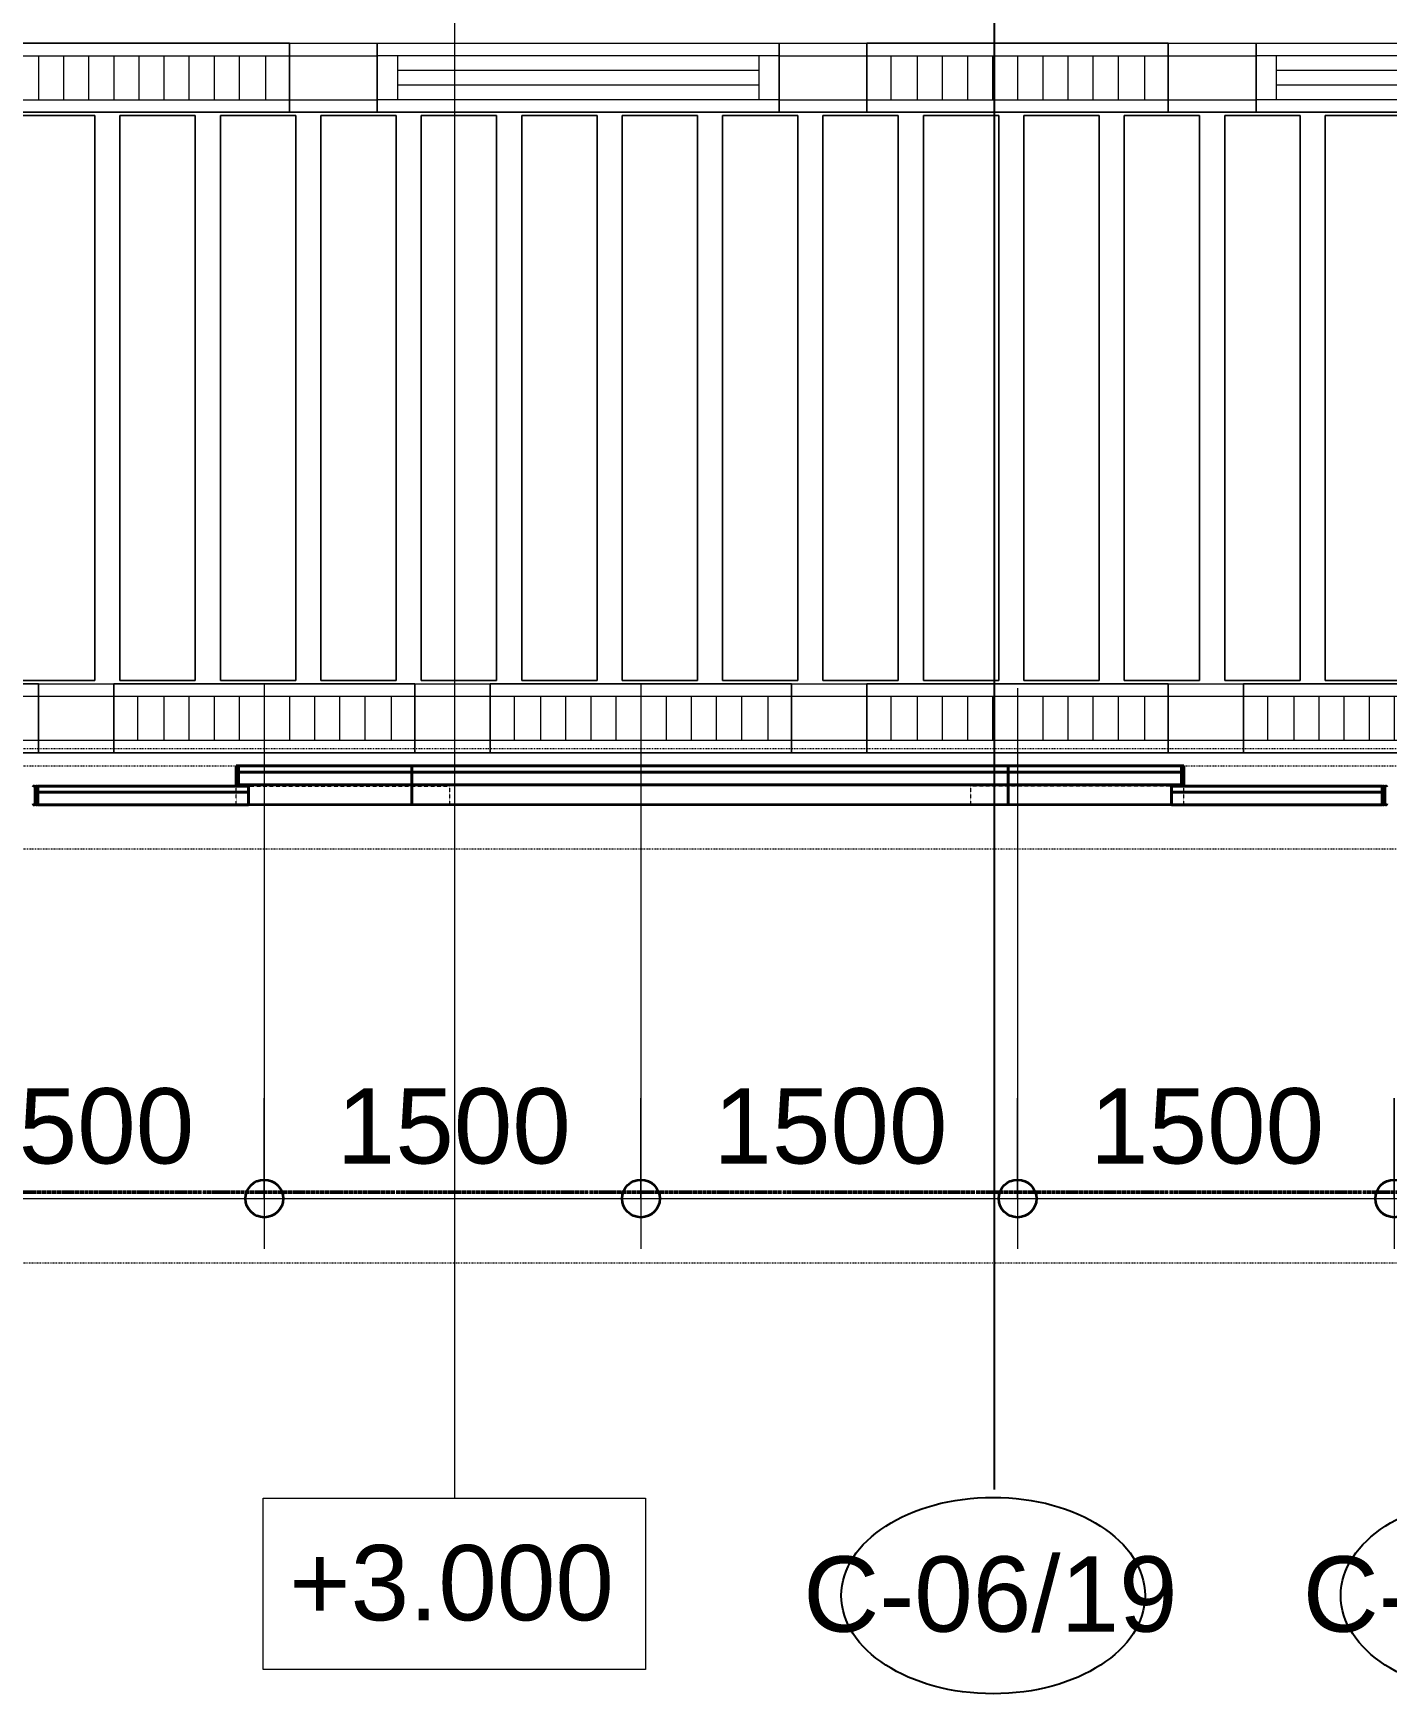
# Model space of a CAD drawing. Header units: millimetres. Extents: x -853228 to -774636, y -17776 to 22455.
# Drawn here: x -835753 to -830362, y -3595 to 3017 of the extents above; entities that cross this region are included whole.
import ezdxf

# ---------------------------------------------------------------- set-up
doc = ezdxf.new("R2010")
doc.units = ezdxf.units.MM
for name, pattern in [('DASH', [6.35, 3.175, -3.175]), ('DPA_Grid _ Level 100', [10, 5.5, -1.6, 1.3, -1.6]), ('DPA_Hidden 50', [3, 2, -1]), ('DPA_Hidden 500', [1.4, 0.8, -0.6])]:
    doc.linetypes.add(name, pattern=pattern)
for name, color, linetype, lineweight in [('A-ANNO-DIMS', 1, 'Continuous', 9), ('A-ANNO-DIMS-100', 1, 'Continuous', 9), ('A-ANNO-NOTE', 3, 'Continuous', 25), ('A-DETL', 1, 'Continuous', 70), ('A-GENM', 1, 'Continuous', 9), ('A-GENM-HDLN', 2, 'DPA_Hidden 500', 9), ('A-GLAZ-CURT', 2, 'Continuous', 9), ('G-ANNO-SECL', 3, 'Continuous', 9), ('G-ANNO-TEXT', 3, 'Continuous', 9), ('Q-SPCQ', 2, 'Continuous', 35), ('Q-SPCQ-HDLN', 2, 'DASH', 9)]:
    doc.layers.add(name, color=color, linetype=linetype, lineweight=lineweight)
doc.styles.add('Arial_2', font='arial.ttf', dxfattribs={"height": 300})
doc.dimstyles.new('DPA-DIM-3_0_C-C', dxfattribs={"dimscale": 304.8, "dimtxt": 306.07782, "dimasz": 0.492126, "dimexe": 0.656168, "dimexo": 0.0625, "dimgap": 0.164042, "dimtad": 1, "dimdec": 0, "dimzin": 0, "dimdsep": 46, "dimtxsty": 'Arial_2', "dimblk1": 'DOTBLANK', "dimblk2": 'DOTBLANK', "dimsah": 1, "dimcen": 0.09, "dimdle": 0.656168, "dimadec": 8, "dimazin": 0, "dimtfac": 1, "dimtdec": 4, "dimtix": 1, "dimtmove": 0, "dimatfit": 3, "dimfxl": 1.312336, "dimfxlon": 1, "dimtvp": 1, "dimtolj": 1, "dimtzin": 0, "dimarcsym": 2})

# ---------------------------------------------------------------- blocks, each defined once
blk = doc.blocks.new('DPA_CP_Metal Ceiling Panel - Vertical Panel with Gap-11114031-4281-01 ENLARGED LOWER PLATFORM LEVEL - REFLECTED CEILING PLAN - SHEET 2')
at = {"layer": 'A-GLAZ-CURT'}
for p, q in [((-785007.4, 2689), (-785007.4, 439)), ((-784707.4, 2689), (-785007.4, 2689)), ((-784707.4, 2689), (-785007.4, 2689)), ((-785007.4, 2689), (-785007.4, 439)), ((-785007.4, 439), (-785007.4, 2689)), ((-785007.4, 2689), (-784707.4, 2689)), ((-784707.4, 2689), (-784707.4, 439)), ((-784707.4, 439), (-784707.4, 2689)), ((-784707.4, 2689), (-784707.4, 439)), ((-784707.4, 439), (-785007.4, 439)), ((-785007.4, 439), (-784707.4, 439)), ((-784707.4, 439), (-785007.4, 439))]:
    blk.add_line(p, q, dxfattribs=at)
blk = doc.blocks.new('DPA_Speciality_PlatformScreenDoor - Length_135300-12767973-4281-01 ENLARGED LOWER PLATFORM LEVEL - REFLECTED CEILING PLAN - SHEET 2')
at = {"layer": 'A-GENM'}
for p, q in [((113837.5, -250), (113639.7, -250)), ((113639.7, -250), (113837.5, -250)), ((113732.5, -250), (113642.5, -250)), ((113642.5, -250), (113732.5, -250)), ((113742.5, -250), (113832.5, -250)), ((113832.5, -250), (113742.5, -250)), ((118212.5, -250), (118410.3, -250)), ((118410.3, -250), (118212.5, -250)), ((118307.5, -250), (118217.5, -250)), ((118217.5, -250), (118307.5, -250)), ((118317.5, -250), (118407.5, -250)), ((118407.5, -250), (118317.5, -250)), ((114390.3, -330), (114514.1, -330)), ((114400.9, -330), (114454, -330)), ((114450.4, -330), (114503.5, -330)), ((115990.3, -330), (116114.1, -330)), ((116000.9, -330), (116054, -330)), ((116050.4, -330), (116103.5, -330))]:
    blk.add_line(p, q, dxfattribs=at)
at = {"layer": 'A-GENM-HDLN'}
for p, q in [((114137.5, -175), (114137.5, -250)), ((114137.5, -175), (114987.5, -175)), ((114987.5, -250), (114987.5, -175)), ((117062.5, -250), (117062.5, -175)), ((117912.5, -175), (117062.5, -175)), ((117912.5, -175), (117912.5, -250)), ((114137.5, -250), (114987.5, -250)), ((117912.5, -250), (117062.5, -250))]:
    blk.add_line(p, q, dxfattribs=at)
at = {"layer": 'Q-SPCQ', "linetype": 'DASH', "lineweight": 9}
blk.add_line((61742.7, 1650), (132340.1, 1650), dxfattribs=at)
at = {"layer": 'Q-SPCQ'}
for p, q in [((113337.5, -245), (113337.5, -180)), ((113337.5, -180), (113337.5, -245)), ((113337.5, -180), (113337.5, -245)), ((113337.5, -245), (113337.5, -180)), ((114187.5, -175), (113347.5, -175)), ((113347.5, -175), (114187.5, -175)), ((113347.5, -175), (113347.5, -225)), ((113347.5, -175), (113347.5, -225)), ((113347.5, -245), (113347.5, -180)), ((113347.5, -180), (113347.5, -245)), ((113377.5, -175), (114157.5, -175)), ((114157.5, -175), (113377.5, -175)), ((114157.5, -175), (113377.5, -175)), ((113377.5, -175), (114157.5, -175)), ((114137.5, -175), (114837.5, -175)), ((114187.5, -225), (114187.5, -175)), ((114187.5, -175), (114187.5, -225)), ((114837.5, -175), (114837.5, -330)), ((114837.5, -175), (117212.5, -175)), ((114837.5, -330), (114837.5, -175)), ((114837.5, -200), (114837.5, -175.9)), ((114837.5, -175.9), (114837.5, -200)), ((117212.5, -175), (117212.5, -330)), ((117212.5, -175), (117912.5, -175)), ((117212.5, -330), (117212.5, -175)), ((117212.5, -200), (117212.5, -175.9)), ((117212.5, -175.9), (117212.5, -200)), ((117862.5, -175), (118702.5, -175)), ((118702.5, -175), (117862.5, -175)), ((117862.5, -175), (117862.5, -225)), ((117862.5, -225), (117862.5, -175)), ((118672.5, -175), (117892.5, -175)), ((117892.5, -175), (118672.5, -175)), ((117892.5, -175), (118672.5, -175)), ((118672.5, -175), (117892.5, -175)), ((118702.5, -225), (118702.5, -175)), ((118702.5, -225), (118702.5, -175)), ((118702.5, -180), (118702.5, -245)), ((118702.5, -245), (118702.5, -180)), ((118712.5, -245), (118712.5, -180)), ((118712.5, -180), (118712.5, -245)), ((118712.5, -180), (118712.5, -245)), ((118712.5, -245), (118712.5, -180)), ((113347.5, -225), (114187.5, -225)), ((114187.5, -225), (113347.5, -225)), ((113347.5, -250), (113347.5, -225)), ((113347.5, -225), (113347.5, -250)), ((114187.5, -225), (113347.5, -225)), ((113347.5, -225), (113347.5, -250)), ((113347.5, -250), (113347.5, -225)), ((113347.5, -225), (114187.5, -225)), ((114187.5, -225), (113347.5, -225)), ((113347.5, -225), (114187.5, -225)), ((113347.5, -250), (114187.5, -250)), ((114187.5, -250), (113347.5, -250)), ((113347.5, -250), (114187.5, -250)), ((114187.5, -250), (113347.5, -250)), ((114157.5, -225), (113377.5, -225)), ((113377.5, -225), (114157.5, -225)), ((113377.5, -225), (114157.5, -225)), ((114157.5, -225), (113377.5, -225)), ((114137.5, -225), (113397.5, -225)), ((113397.5, -225), (114137.5, -225)), ((114137.5, -225), (113397.5, -225)), ((113397.5, -225), (114137.5, -225)), ((114137.5, -250), (113397.5, -250)), ((113397.5, -250), (114137.5, -250)), ((114137.5, -250), (113397.5, -250)), ((113397.5, -250), (114137.5, -250)), ((114137.5, -305), (114137.5, -250)), ((114137.5, -250), (114137.5, -330)), ((114147.5, -255), (114137.5, -255)), ((114137.5, -255), (114137.5, -330)), ((114137.5, -330), (114137.5, -255)), ((114137.5, -255), (114147.5, -255)), ((114147.5, -330), (114147.5, -255)), ((114147.5, -255), (114147.5, -330)), ((114837.5, -255), (114147.5, -255)), ((114147.5, -255), (114837.5, -255)), ((114147.5, -255), (114147.5, -305)), ((114147.5, -255), (114147.5, -305)), ((114187.5, -225), (114187.5, -250)), ((114187.5, -225), (114187.5, -250)), ((114187.5, -250), (114187.5, -225)), ((114187.5, -225), (114187.5, -250)), ((114197.5, -255), (114777.5, -255)), ((114777.5, -255), (114197.5, -255)), ((114787.5, -255), (114197.5, -255)), ((114197.5, -255), (114787.5, -255)), ((114837.5, -305), (114837.5, -200)), ((114837.5, -200), (114837.5, -305)), ((117212.5, -255), (114837.5, -255)), ((114837.5, -255), (117212.5, -255)), ((114837.5, -255), (114837.5, -305)), ((114837.5, -255), (114837.5, -305)), ((114837.5, -305), (114837.5, -255)), ((114837.5, -255), (114837.5, -305)), ((117162.5, -255), (114887.5, -255)), ((114887.5, -255), (117162.5, -255)), ((114897.5, -255), (117152.5, -255)), ((117152.5, -255), (114897.5, -255)), ((117212.5, -305), (117212.5, -200)), ((117212.5, -200), (117212.5, -305)), ((117212.5, -255), (117902.5, -255)), ((117902.5, -255), (117212.5, -255)), ((117212.5, -255), (117212.5, -305)), ((117212.5, -305), (117212.5, -255)), ((117212.5, -305), (117212.5, -255)), ((117212.5, -255), (117212.5, -305)), ((117262.5, -255), (117852.5, -255)), ((117852.5, -255), (117262.5, -255)), ((117852.5, -255), (117272.5, -255)), ((117272.5, -255), (117852.5, -255)), ((118702.5, -225), (117862.5, -225)), ((117862.5, -225), (118702.5, -225)), ((117862.5, -250), (117862.5, -225)), ((117862.5, -250), (117862.5, -225)), ((118702.5, -225), (117862.5, -225)), ((117862.5, -225), (117862.5, -250)), ((117862.5, -250), (117862.5, -225)), ((117862.5, -225), (118702.5, -225)), ((117862.5, -225), (118702.5, -225)), ((118702.5, -225), (117862.5, -225)), ((118702.5, -250), (117862.5, -250)), ((117862.5, -250), (118702.5, -250)), ((117862.5, -250), (118702.5, -250)), ((118702.5, -250), (117862.5, -250)), ((117892.5, -225), (118672.5, -225)), ((118672.5, -225), (117892.5, -225)), ((118672.5, -225), (117892.5, -225)), ((117892.5, -225), (118672.5, -225)), ((117902.5, -255), (117902.5, -330)), ((117912.5, -255), (117902.5, -255)), ((117902.5, -255), (117912.5, -255)), ((117902.5, -330), (117902.5, -255)), ((117902.5, -305), (117902.5, -255)), ((117902.5, -305), (117902.5, -255)), ((117912.5, -225), (118652.5, -225)), ((118652.5, -225), (117912.5, -225)), ((117912.5, -225), (118652.5, -225)), ((118652.5, -225), (117912.5, -225)), ((117912.5, -250), (118652.5, -250)), ((118652.5, -250), (117912.5, -250)), ((117912.5, -250), (118652.5, -250)), ((118652.5, -250), (117912.5, -250)), ((117912.5, -330), (117912.5, -250)), ((117912.5, -250), (117912.5, -305)), ((117912.5, -330), (117912.5, -255)), ((117912.5, -255), (117912.5, -330)), ((118702.5, -225), (118702.5, -250)), ((118702.5, -250), (118702.5, -225)), ((118702.5, -250), (118702.5, -225)), ((118702.5, -225), (118702.5, -250)), ((114137.5, -329.1), (114137.5, -305)), ((114137.5, -330), (114837.5, -330)), ((114137.5, -330), (114147.5, -330)), ((114147.5, -330), (114137.5, -330)), ((114837.5, -305), (114147.5, -305)), ((114147.5, -305), (114827.5, -305)), ((114147.5, -305), (114147.5, -330)), ((114147.5, -305), (114147.5, -330)), ((114147.5, -305), (114827.5, -305)), ((114827.5, -305), (114147.5, -305)), ((114147.5, -330), (114147.5, -305)), ((114147.5, -305), (114147.5, -330)), ((114837.5, -305), (114147.5, -305)), ((114147.5, -305), (114837.5, -305)), ((114827.5, -330), (114147.5, -330)), ((114147.5, -330), (114837.5, -330)), ((114147.5, -330), (114827.5, -330)), ((114827.5, -330), (114147.5, -330)), ((114777.5, -305), (114197.5, -305)), ((114197.5, -305), (114777.5, -305)), ((114777.5, -305), (114197.5, -305)), ((114197.5, -305), (114777.5, -305)), ((114787.5, -305), (114197.5, -305)), ((114197.5, -305), (114787.5, -305)), ((114197.5, -305), (114777.5, -305)), ((114777.5, -305), (114197.5, -305)), ((114777.5, -330), (114197.5, -330)), ((114197.5, -330), (114777.5, -330)), ((114777.5, -330), (114197.5, -330)), ((114197.5, -330), (114777.5, -330)), ((114827.5, -305), (114837.5, -305)), ((114837.5, -330), (114827.5, -330)), ((114837.5, -329.1), (114837.5, -305)), ((117212.5, -305), (114837.5, -305)), ((114837.5, -305), (114847.5, -305)), ((114837.5, -330), (114837.5, -305)), ((114837.5, -305), (114837.5, -330)), ((117212.5, -305), (114837.5, -305)), ((114837.5, -305), (117212.5, -305)), ((114837.5, -305), (114837.5, -329.1)), ((114837.5, -330), (114837.5, -305)), ((114837.5, -305), (114837.5, -330)), ((114837.5, -330), (117212.5, -330)), ((114847.5, -330), (114837.5, -330)), ((114837.5, -330), (117212.5, -330)), ((114847.5, -305), (117202.5, -305)), ((114847.5, -305), (117202.5, -305)), ((117202.5, -305), (114847.5, -305)), ((117202.5, -330), (114847.5, -330)), ((114847.5, -330), (117202.5, -330)), ((117202.5, -330), (114847.5, -330)), ((117162.5, -305), (114887.5, -305)), ((114887.5, -305), (117162.5, -305)), ((117152.5, -305), (114897.5, -305)), ((114897.5, -305), (117152.5, -305)), ((117152.5, -305), (114897.5, -305)), ((114897.5, -305), (117152.5, -305)), ((114897.5, -305), (117152.5, -305)), ((117152.5, -305), (114897.5, -305)), ((117152.5, -330), (114897.5, -330)), ((114897.5, -330), (117152.5, -330)), ((117152.5, -330), (114897.5, -330)), ((114897.5, -330), (117152.5, -330)), ((117202.5, -305), (117212.5, -305)), ((117212.5, -330), (117202.5, -330)), ((117212.5, -329.1), (117212.5, -305)), ((117212.5, -305), (117222.5, -305)), ((117902.5, -305), (117212.5, -305)), ((117212.5, -305), (117212.5, -330)), ((117212.5, -330), (117212.5, -305)), ((117212.5, -305), (117902.5, -305)), ((117902.5, -305), (117212.5, -305)), ((117212.5, -305), (117212.5, -329.1)), ((117212.5, -330), (117212.5, -305)), ((117212.5, -305), (117212.5, -330)), ((117212.5, -330), (117912.5, -330)), ((117212.5, -330), (117902.5, -330)), ((117222.5, -330), (117212.5, -330)), ((117222.5, -305), (117902.5, -305)), ((117902.5, -305), (117222.5, -305)), ((117222.5, -305), (117902.5, -305)), ((117902.5, -330), (117222.5, -330)), ((117902.5, -330), (117222.5, -330)), ((117222.5, -330), (117902.5, -330)), ((117262.5, -305), (117852.5, -305)), ((117852.5, -305), (117262.5, -305)), ((117272.5, -305), (117852.5, -305)), ((117852.5, -305), (117272.5, -305)), ((117272.5, -305), (117852.5, -305)), ((117852.5, -305), (117272.5, -305)), ((117852.5, -305), (117272.5, -305)), ((117272.5, -305), (117852.5, -305)), ((117272.5, -330), (117852.5, -330)), ((117852.5, -330), (117272.5, -330)), ((117272.5, -330), (117852.5, -330)), ((117852.5, -330), (117272.5, -330)), ((117902.5, -330), (117902.5, -305)), ((117902.5, -330), (117902.5, -305)), ((117902.5, -305), (117902.5, -330)), ((117902.5, -330), (117902.5, -305)), ((117902.5, -330), (117912.5, -330)), ((117912.5, -330), (117902.5, -330)), ((117912.5, -305), (117912.5, -329.1))]:
    blk.add_line(p, q, dxfattribs=at)
for centre, start, end in [((113332.5, -180), 0, 180), ((113332.5, -180), 60, 120), ((113332.5, -180), 0, 30), ((113342.5, -180), 0, 180), ((113342.5, -180), 150, 180), ((113342.5, -180), 60, 120), ((113342.5, -180), 0, 45), ((118707.5, -180), 0, 180), ((118707.5, -180), 135, 180), ((118707.5, -180), 60, 120), ((118707.5, -180), 360, 30), ((118717.5, -180), 0, 180), ((118717.5, -180), 150, 180), ((118717.5, -180), 60, 120), ((113332.5, -245), 180, 0), ((113332.5, -245), 240, 300), ((113332.5, -245), 330, 0), ((113342.5, -245), 180, 210), ((113342.5, -245), 180, 360), ((113342.5, -245), 240, 300), ((113342.5, -245), 330, 360), ((118707.5, -245), 180, 210), ((118707.5, -245), 180, 0), ((118707.5, -245), 240, 300), ((118707.5, -245), 330, 0), ((118717.5, -245), 180, 210), ((118717.5, -245), 180, 360), ((118717.5, -245), 240, 300)]:
    blk.add_arc(centre, 5, start, end, dxfattribs=at)
at = {"layer": 'Q-SPCQ-HDLN'}
for p, q in [((132340.1, 0), (61742.7, 0)), ((132340.1, -330), (61742.7, -330)), ((132340.1, -400), (61742.7, -400))]:
    blk.add_line(p, q, dxfattribs=at)
blk = doc.blocks.new('DPA_CP_Metal Ceiling Luminaire2 - Linear Luminaire-12404975-4281-01 ENLARGED LOWER PLATFORM LEVEL - REFLECTED CEILING PLAN - SHEET 2')
at = {"layer": 'A-GLAZ-CURT'}
for p, q in [((-786932.4, 2701.5), (-786932.4, 2976.5)), ((-786932.4, 2976.5), (-785732.4, 2976.5)), ((-786932.4, 2976.5), (-786932.4, 2701.5)), ((-785732.4, 2976.5), (-786932.4, 2976.5)), ((-786932.4, 2976.5), (-785732.4, 2976.5)), ((-785732.4, 2976.5), (-785732.4, 2701.5)), ((-785732.4, 2701.5), (-785732.4, 2976.5)), ((-786932.4, 2939), (-786932.4, 2701.5)), ((-786932.4, 2926.5), (-785732.4, 2926.5)), ((-785732.4, 2939), (-785732.4, 2701.5)), ((-786932.4, 2751.5), (-785732.4, 2751.5)), ((-785732.4, 2701.5), (-786932.4, 2701.5)), ((-785732.4, 2701.5), (-786932.4, 2701.5)), ((-786932.4, 2701.5), (-785732.4, 2701.5))]:
    blk.add_line(p, q, dxfattribs=at)
at = {"layer": 'A-GLAZ-CURT', "linetype": 'DPA_Hidden 50'}
for p, q in [((-786837.4, 2926.5), (-786837.4, 2751.5)), ((-786732.4, 2926.5), (-786732.4, 2751.5)), ((-786632.4, 2926.5), (-786632.4, 2751.5)), ((-786532.4, 2926.5), (-786532.4, 2751.5)), ((-786432.4, 2926.5), (-786432.4, 2751.5)), ((-786332.4, 2926.5), (-786332.4, 2751.5)), ((-786232.4, 2926.5), (-786232.4, 2751.5)), ((-786132.4, 2926.5), (-786132.4, 2751.5)), ((-786032.4, 2926.5), (-786032.4, 2751.5)), ((-785932.4, 2926.5), (-785932.4, 2751.5)), ((-785827.4, 2926.5), (-785827.4, 2751.5))]:
    blk.add_line(p, q, dxfattribs=at)
blk = doc.blocks.new('DPA_CP_Metal Ceiling Panel1 - Horizontal with Gap-13297912-4281-01 ENLARGED LOWER PLATFORM LEVEL - REFLECTED CEILING PLAN - SHEET 2')
at = {"layer": 'A-GLAZ-CURT'}
for p, q in [((-786232.4, 151.5), (-786232.4, 426.5)), ((-786232.4, 151.5), (-786232.4, 426.5)), ((-786232.4, 426.5), (-785932.4, 426.5)), ((-786232.4, 426.5), (-785932.4, 426.5)), ((-786232.4, 151.5), (-786232.4, 426.5)), ((-785932.4, 151.5), (-785932.4, 426.5)), ((-785932.4, 426.5), (-785932.4, 151.5)), ((-785932.4, 426.5), (-785932.4, 151.5)), ((-786232.4, 376.5), (-785932.4, 376.5)), ((-786232.4, 201.5), (-785932.4, 201.5)), ((-786232.4, 151.5), (-785932.4, 151.5)), ((-785932.4, 151.5), (-786232.4, 151.5)), ((-785932.4, 151.5), (-786232.4, 151.5))]:
    blk.add_line(p, q, dxfattribs=at)
blk = doc.blocks.new('DPA_CP_Metal Ceiling Air Supply1 - Linear Diffuser Air Supply-12404980-4281-01 ENLARGED LOWER PLATFORM LEVEL - REFLECTED CEILING PLAN - SHEET 2')
at = {"layer": 'A-GLAZ-CURT'}
for p, q in [((-788882.4, 2701.5), (-788882.4, 2976.5)), ((-788882.4, 2976.5), (-787282.4, 2976.5)), ((-788882.4, 2701.5), (-788882.4, 2976.5)), ((-788882.4, 2976.5), (-787282.4, 2976.5)), ((-788882.4, 2976.5), (-787282.4, 2976.5)), ((-788882.4, 2701.5), (-788882.4, 2976.5)), ((-787282.4, 2701.5), (-787282.4, 2976.5)), ((-787282.4, 2976.5), (-787282.4, 2701.5)), ((-787282.4, 2976.5), (-787282.4, 2701.5)), ((-787282.4, 2926.5), (-788882.4, 2926.5)), ((-788802.4, 2926.5), (-788802.4, 2751.5)), ((-787362.4, 2926.5), (-787362.4, 2751.5)), ((-787282.4, 2751.5), (-788882.4, 2751.5)), ((-788882.4, 2701.5), (-787282.4, 2701.5)), ((-787282.4, 2701.5), (-788882.4, 2701.5)), ((-787282.4, 2701.5), (-788882.4, 2701.5))]:
    blk.add_line(p, q, dxfattribs=at)
at = {"layer": 'A-GLAZ-CURT', "linetype": 'DPA_Hidden 50'}
for p, q in [((-787362.4, 2868.2), (-788802.4, 2868.2)), ((-787362.4, 2809.9), (-788802.4, 2809.9))]:
    blk.add_line(p, q, dxfattribs=at)
blk = doc.blocks.new('DPA_CP_Metal Ceiling Panel1 - Horizontal with Gap-16028279-4281-01 ENLARGED LOWER PLATFORM LEVEL - REFLECTED CEILING PLAN - SHEET 2')
at = {"layer": 'A-GLAZ-CURT'}
for p, q in [((-787282.4, 2701.5), (-787282.4, 2976.5)), ((-787282.4, 2701.5), (-787282.4, 2976.5)), ((-787282.4, 2976.5), (-786932.4, 2976.5)), ((-787282.4, 2976.5), (-786932.4, 2976.5)), ((-787282.4, 2701.5), (-787282.4, 2976.5)), ((-786932.4, 2701.5), (-786932.4, 2976.5)), ((-786932.4, 2976.5), (-786932.4, 2701.5)), ((-786932.4, 2976.5), (-786932.4, 2701.5)), ((-787282.4, 2926.5), (-786932.4, 2926.5)), ((-787282.4, 2751.5), (-786932.4, 2751.5)), ((-787282.4, 2701.5), (-786932.4, 2701.5)), ((-786932.4, 2701.5), (-787282.4, 2701.5)), ((-786932.4, 2701.5), (-787282.4, 2701.5))]:
    blk.add_line(p, q, dxfattribs=at)
blk = doc.blocks.new('Ceiling Tags - Ceiling Tags-9510765-4281-01 ENLARGED LOWER PLATFORM LEVEL - REFLECTED CEILING PLAN - SHEET 2')
at = {"layer": 'A-ANNO-NOTE'}
blk.add_ellipse((0, 0), major_axis=(6.049, 0), ratio=0.646436, dxfattribs=at)
blk = doc.blocks.new('DIMBLOCK66-4281-01 ENLARGED LOWER PLATFORM LEVEL - REFLECTED CEILING PLAN - SHEET 2')
at = {"layer": 'A-ANNO-DIMS-100'}
for p, q in [((-836332.4, -1223.5), (-836332.4, -1823.5)), ((-836332.4, -1623.5), (-836332.4, -1223.5)), ((-834832.4, -1223.5), (-834832.4, -1823.5)), ((-834832.4, -1623.5), (-834832.4, -1223.5)), ((-836332.4, -1623.5), (-834632.4, -1623.5))]:
    blk.add_line(p, q, dxfattribs=at)
at = {"layer": 'A-ANNO-DIMS-100', "lineweight": 35}
for centre in [(-836332.4, -1623.5), (-834832.4, -1623.5)]:
    blk.add_circle(centre, 75, dxfattribs=at)
at = {"layer": 'A-ANNO-DIMS-100', "color": 0, "insert": (-836043.8, -1184.1), "char_height": 300, "width": 1107.531, "attachment_point": 1, "line_spacing_factor": 0.941778, "style": 'Arial_2'}
blk.add_mtext('1500', dxfattribs=at)
blk = doc.blocks.new('_DotBlank')
at = {"color": 0, "linetype": 'ByBlock', "lineweight": -2}
blk.add_line((-0.5, 0), (-1, 0), dxfattribs=at)
blk.add_circle((0, 0), 0.5, dxfattribs=at)
blk = doc.blocks.new('DIMBLOCK67-4281-01 ENLARGED LOWER PLATFORM LEVEL - REFLECTED CEILING PLAN - SHEET 2')
at = {"layer": 'A-ANNO-DIMS-100'}
for p, q in [((-834832.4, -1223.5), (-834832.4, -1823.5)), ((-834832.4, -1623.5), (-834832.4, -1223.5)), ((-833332.4, -1223.5), (-833332.4, -1823.5)), ((-833332.4, -1623.5), (-833332.4, -1223.5)), ((-835032.4, -1623.5), (-833332.4, -1623.5))]:
    blk.add_line(p, q, dxfattribs=at)
at = {"layer": 'A-ANNO-DIMS-100', "lineweight": 35}
for centre in [(-834832.4, -1623.5), (-833332.4, -1623.5)]:
    blk.add_circle(centre, 75, dxfattribs=at)
at = {"layer": 'A-ANNO-DIMS-100', "color": 0, "insert": (-834543.8, -1184.1), "char_height": 300, "width": 1107.531, "attachment_point": 1, "line_spacing_factor": 0.941778, "style": 'Arial_2'}
blk.add_mtext('1500', dxfattribs=at)
blk = doc.blocks.new('DIMBLOCK68-4281-01 ENLARGED LOWER PLATFORM LEVEL - REFLECTED CEILING PLAN - SHEET 2')
at = {"layer": 'A-ANNO-DIMS-100'}
for p, q in [((-833332.4, -1223.5), (-833332.4, -1823.5)), ((-833332.4, -1623.5), (-833332.4, -1223.5)), ((-831832.4, -1223.5), (-831832.4, -1823.5)), ((-831832.4, -1623.5), (-831832.4, -1223.5)), ((-833332.4, -1623.5), (-831832.4, -1623.5))]:
    blk.add_line(p, q, dxfattribs=at)
at = {"layer": 'A-ANNO-DIMS-100', "lineweight": 35}
for centre in [(-833332.4, -1623.5), (-831832.4, -1623.5)]:
    blk.add_circle(centre, 75, dxfattribs=at)
at = {"layer": 'A-ANNO-DIMS-100', "color": 0, "insert": (-833043.8, -1184.1), "char_height": 300, "width": 1107.531, "attachment_point": 1, "line_spacing_factor": 0.941778, "style": 'Arial_2'}
blk.add_mtext('1500', dxfattribs=at)
blk = doc.blocks.new('DIMBLOCK69-4281-01 ENLARGED LOWER PLATFORM LEVEL - REFLECTED CEILING PLAN - SHEET 2')
at = {"layer": 'A-ANNO-DIMS-100'}
for p, q in [((-831832.4, -1223.5), (-831832.4, -1823.5)), ((-831832.4, -1623.5), (-831832.4, -1223.5)), ((-830332.4, -1223.5), (-830332.4, -1823.5)), ((-830332.4, -1623.5), (-830332.4, -1223.5)), ((-831832.4, -1623.5), (-830132.4, -1623.5))]:
    blk.add_line(p, q, dxfattribs=at)
at = {"layer": 'A-ANNO-DIMS-100', "lineweight": 35}
for centre in [(-831832.4, -1623.5), (-830332.4, -1623.5)]:
    blk.add_circle(centre, 75, dxfattribs=at)
at = {"layer": 'A-ANNO-DIMS-100', "color": 0, "insert": (-831543.8, -1184.1), "char_height": 300, "width": 1107.531, "attachment_point": 1, "line_spacing_factor": 0.941778, "style": 'Arial_2'}
blk.add_mtext('1500', dxfattribs=at)
blk = doc.blocks.new('DIMBLOCK70-4281-01 ENLARGED LOWER PLATFORM LEVEL - REFLECTED CEILING PLAN - SHEET 2')
at = {"layer": 'A-ANNO-DIMS-100'}
for p, q in [((-830332.4, -1223.5), (-830332.4, -1823.5)), ((-830332.4, -1623.5), (-830332.4, -1223.5)), ((-828832.4, -1223.5), (-828832.4, -1823.5)), ((-828832.4, -1623.5), (-828832.4, -1223.5)), ((-830532.4, -1623.5), (-828832.4, -1623.5))]:
    blk.add_line(p, q, dxfattribs=at)
at = {"layer": 'A-ANNO-DIMS-100', "lineweight": 35}
for centre in [(-830332.4, -1623.5), (-828832.4, -1623.5)]:
    blk.add_circle(centre, 75, dxfattribs=at)
at = {"layer": 'A-ANNO-DIMS-100', "color": 0, "insert": (-830043.8, -1184.1), "char_height": 300, "width": 1107.531, "attachment_point": 1, "line_spacing_factor": 0.941778, "style": 'Arial_2'}
blk.add_mtext('1500', dxfattribs=at)

msp = doc.modelspace()

# ---------------------------------------------------------------- linework, layer by layer
at = {"layer": 'A-ANNO-NOTE'}
msp.add_line((-831925.5, 3485.6), (-831925.5, -2782.5), dxfattribs=at)
at = {"layer": 'A-DETL', "color": 55, "linetype": 'DPA_Hidden 50', "lineweight": 9}
for p, q in [((-834832.4, 428), (-834832.4, -1392)), ((-834832.4, 428), (-834832.4, -1392)), ((-833332.4, 428), (-833332.4, -1392)), ((-831832.4, 408), (-831832.4, -1392))]:
    msp.add_line(p, q, dxfattribs=at)
at = {"layer": 'G-ANNO-SECL', "linetype": 'DPA_Grid _ Level 100', "lineweight": 50}
msp.add_line((-851417.7, -1598.3), (-777570.3, -1598.3), dxfattribs=at)
at = {"layer": 'G-ANNO-TEXT', "color": 10}
msp.add_line((-834075.5, 3430.8), (-834075.5, -2816.2), dxfattribs=at)
at = {"layer": 'G-ANNO-TEXT', "color": 10, "flags": 128}
msp.add_lwpolyline([(-833314.3, -3498.6), (-834836.7, -3498.6), (-834836.7, -2816.2), (-833314.3, -2816.2)], close=True, dxfattribs=at)

# ---------------------------------------------------------------- block references
at = {"layer": 'A-ANNO-NOTE', "xscale": 100, "yscale": 100, "zscale": 100}
for p in [(-831929.6, -3204.4), (-829940.2, -3204.4)]:
    msp.add_blockref('Ceiling Tags - Ceiling Tags-9510765-4281-01 ENLARGED LOWER PLATFORM LEVEL - REFLECTED CEILING PLAN - SHEET 2', p, dxfattribs=at)
at = {"layer": 'A-GLAZ-CURT'}
for name, p in [('DPA_CP_Metal Ceiling Luminaire2 - Linear Luminaire-12404975-4281-01 ENLARGED LOWER PLATFORM LEVEL - REFLECTED CEILING PLAN - SHEET 2', (-49000, 0)), ('DPA_CP_Metal Ceiling Luminaire2 - Linear Luminaire-12404975-4281-01 ENLARGED LOWER PLATFORM LEVEL - REFLECTED CEILING PLAN - SHEET 2', (-49000, 0)), ('DPA_CP_Metal Ceiling Luminaire2 - Linear Luminaire-12404975-4281-01 ENLARGED LOWER PLATFORM LEVEL - REFLECTED CEILING PLAN - SHEET 2', (-49000, 0)), ('DPA_CP_Metal Ceiling Panel1 - Horizontal with Gap-16028279-4281-01 ENLARGED LOWER PLATFORM LEVEL - REFLECTED CEILING PLAN - SHEET 2', (-47450, 0)), ('DPA_CP_Metal Ceiling Panel1 - Horizontal with Gap-16028279-4281-01 ENLARGED LOWER PLATFORM LEVEL - REFLECTED CEILING PLAN - SHEET 2', (-47450, 0)), ('DPA_CP_Metal Ceiling Panel1 - Horizontal with Gap-16028279-4281-01 ENLARGED LOWER PLATFORM LEVEL - REFLECTED CEILING PLAN - SHEET 2', (-47450, 0)), ('DPA_CP_Metal Ceiling Air Supply1 - Linear Diffuser Air Supply-12404980-4281-01 ENLARGED LOWER PLATFORM LEVEL - REFLECTED CEILING PLAN - SHEET 2', (-45500, 0)), ('DPA_CP_Metal Ceiling Air Supply1 - Linear Diffuser Air Supply-12404980-4281-01 ENLARGED LOWER PLATFORM LEVEL - REFLECTED CEILING PLAN - SHEET 2', (-45500, 0)), ('DPA_CP_Metal Ceiling Air Supply1 - Linear Diffuser Air Supply-12404980-4281-01 ENLARGED LOWER PLATFORM LEVEL - REFLECTED CEILING PLAN - SHEET 2', (-45500, 0)), ('DPA_CP_Metal Ceiling Panel1 - Horizontal with Gap-16028279-4281-01 ENLARGED LOWER PLATFORM LEVEL - REFLECTED CEILING PLAN - SHEET 2', (-45500, 0)), ('DPA_CP_Metal Ceiling Panel1 - Horizontal with Gap-16028279-4281-01 ENLARGED LOWER PLATFORM LEVEL - REFLECTED CEILING PLAN - SHEET 2', (-45500, 0)), ('DPA_CP_Metal Ceiling Panel1 - Horizontal with Gap-16028279-4281-01 ENLARGED LOWER PLATFORM LEVEL - REFLECTED CEILING PLAN - SHEET 2', (-45500, 0)), ('DPA_CP_Metal Ceiling Luminaire2 - Linear Luminaire-12404975-4281-01 ENLARGED LOWER PLATFORM LEVEL - REFLECTED CEILING PLAN - SHEET 2', (-45500, 0)), ('DPA_CP_Metal Ceiling Luminaire2 - Linear Luminaire-12404975-4281-01 ENLARGED LOWER PLATFORM LEVEL - REFLECTED CEILING PLAN - SHEET 2', (-45500, 0)), ('DPA_CP_Metal Ceiling Luminaire2 - Linear Luminaire-12404975-4281-01 ENLARGED LOWER PLATFORM LEVEL - REFLECTED CEILING PLAN - SHEET 2', (-45500, 0)), ('DPA_CP_Metal Ceiling Panel1 - Horizontal with Gap-16028279-4281-01 ENLARGED LOWER PLATFORM LEVEL - REFLECTED CEILING PLAN - SHEET 2', (-43950, 0)), ('DPA_CP_Metal Ceiling Panel1 - Horizontal with Gap-16028279-4281-01 ENLARGED LOWER PLATFORM LEVEL - REFLECTED CEILING PLAN - SHEET 2', (-43950, 0)), ('DPA_CP_Metal Ceiling Panel1 - Horizontal with Gap-16028279-4281-01 ENLARGED LOWER PLATFORM LEVEL - REFLECTED CEILING PLAN - SHEET 2', (-43950, 0)), ('DPA_CP_Metal Ceiling Air Supply1 - Linear Diffuser Air Supply-12404980-4281-01 ENLARGED LOWER PLATFORM LEVEL - REFLECTED CEILING PLAN - SHEET 2', (-42000, 0)), ('DPA_CP_Metal Ceiling Air Supply1 - Linear Diffuser Air Supply-12404980-4281-01 ENLARGED LOWER PLATFORM LEVEL - REFLECTED CEILING PLAN - SHEET 2', (-42000, 0)), ('DPA_CP_Metal Ceiling Air Supply1 - Linear Diffuser Air Supply-12404980-4281-01 ENLARGED LOWER PLATFORM LEVEL - REFLECTED CEILING PLAN - SHEET 2', (-42000, 0)), ('DPA_CP_Metal Ceiling Panel - Vertical Panel with Gap-11114031-4281-01 ENLARGED LOWER PLATFORM LEVEL - REFLECTED CEILING PLAN - SHEET 2', (-50800, 0)), ('DPA_CP_Metal Ceiling Panel - Vertical Panel with Gap-11114031-4281-01 ENLARGED LOWER PLATFORM LEVEL - REFLECTED CEILING PLAN - SHEET 2', (-50400, 0)), ('DPA_CP_Metal Ceiling Panel - Vertical Panel with Gap-11114031-4281-01 ENLARGED LOWER PLATFORM LEVEL - REFLECTED CEILING PLAN - SHEET 2', (-50000, 0)), ('DPA_CP_Metal Ceiling Panel - Vertical Panel with Gap-11114031-4281-01 ENLARGED LOWER PLATFORM LEVEL - REFLECTED CEILING PLAN - SHEET 2', (-49600, 0)), ('DPA_CP_Metal Ceiling Panel - Vertical Panel with Gap-11114031-4281-01 ENLARGED LOWER PLATFORM LEVEL - REFLECTED CEILING PLAN - SHEET 2', (-49200, 0)), ('DPA_CP_Metal Ceiling Panel - Vertical Panel with Gap-11114031-4281-01 ENLARGED LOWER PLATFORM LEVEL - REFLECTED CEILING PLAN - SHEET 2', (-48800, 0)), ('DPA_CP_Metal Ceiling Panel - Vertical Panel with Gap-11114031-4281-01 ENLARGED LOWER PLATFORM LEVEL - REFLECTED CEILING PLAN - SHEET 2', (-48400, 0)), ('DPA_CP_Metal Ceiling Panel - Vertical Panel with Gap-11114031-4281-01 ENLARGED LOWER PLATFORM LEVEL - REFLECTED CEILING PLAN - SHEET 2', (-48000, 0)), ('DPA_CP_Metal Ceiling Panel - Vertical Panel with Gap-11114031-4281-01 ENLARGED LOWER PLATFORM LEVEL - REFLECTED CEILING PLAN - SHEET 2', (-47600, 0)), ('DPA_CP_Metal Ceiling Panel - Vertical Panel with Gap-11114031-4281-01 ENLARGED LOWER PLATFORM LEVEL - REFLECTED CEILING PLAN - SHEET 2', (-47200, 0)), ('DPA_CP_Metal Ceiling Panel - Vertical Panel with Gap-11114031-4281-01 ENLARGED LOWER PLATFORM LEVEL - REFLECTED CEILING PLAN - SHEET 2', (-46800, 0)), ('DPA_CP_Metal Ceiling Panel - Vertical Panel with Gap-11114031-4281-01 ENLARGED LOWER PLATFORM LEVEL - REFLECTED CEILING PLAN - SHEET 2', (-46400, 0)), ('DPA_CP_Metal Ceiling Panel - Vertical Panel with Gap-11114031-4281-01 ENLARGED LOWER PLATFORM LEVEL - REFLECTED CEILING PLAN - SHEET 2', (-46000, 0)), ('DPA_CP_Metal Ceiling Panel - Vertical Panel with Gap-11114031-4281-01 ENLARGED LOWER PLATFORM LEVEL - REFLECTED CEILING PLAN - SHEET 2', (-45600, 0)), ('DPA_CP_Metal Ceiling Luminaire2 - Linear Luminaire-12404975-4281-01 ENLARGED LOWER PLATFORM LEVEL - REFLECTED CEILING PLAN - SHEET 2', (-50000, -2550)), ('DPA_CP_Metal Ceiling Luminaire2 - Linear Luminaire-12404975-4281-01 ENLARGED LOWER PLATFORM LEVEL - REFLECTED CEILING PLAN - SHEET 2', (-50000, -2550)), ('DPA_CP_Metal Ceiling Luminaire2 - Linear Luminaire-12404975-4281-01 ENLARGED LOWER PLATFORM LEVEL - REFLECTED CEILING PLAN - SHEET 2', (-50000, -2550)), ('DPA_CP_Metal Ceiling Panel1 - Horizontal with Gap-13297912-4281-01 ENLARGED LOWER PLATFORM LEVEL - REFLECTED CEILING PLAN - SHEET 2', (-49500, 0)), ('DPA_CP_Metal Ceiling Panel1 - Horizontal with Gap-13297912-4281-01 ENLARGED LOWER PLATFORM LEVEL - REFLECTED CEILING PLAN - SHEET 2', (-49500, 0)), ('DPA_CP_Metal Ceiling Panel1 - Horizontal with Gap-13297912-4281-01 ENLARGED LOWER PLATFORM LEVEL - REFLECTED CEILING PLAN - SHEET 2', (-49500, 0)), ('DPA_CP_Metal Ceiling Luminaire2 - Linear Luminaire-12404975-4281-01 ENLARGED LOWER PLATFORM LEVEL - REFLECTED CEILING PLAN - SHEET 2', (-48500, -2550)), ('DPA_CP_Metal Ceiling Luminaire2 - Linear Luminaire-12404975-4281-01 ENLARGED LOWER PLATFORM LEVEL - REFLECTED CEILING PLAN - SHEET 2', (-48500, -2550)), ('DPA_CP_Metal Ceiling Luminaire2 - Linear Luminaire-12404975-4281-01 ENLARGED LOWER PLATFORM LEVEL - REFLECTED CEILING PLAN - SHEET 2', (-48500, -2550)), ('DPA_CP_Metal Ceiling Panel1 - Horizontal with Gap-13297912-4281-01 ENLARGED LOWER PLATFORM LEVEL - REFLECTED CEILING PLAN - SHEET 2', (-48000, 0)), ('DPA_CP_Metal Ceiling Panel1 - Horizontal with Gap-13297912-4281-01 ENLARGED LOWER PLATFORM LEVEL - REFLECTED CEILING PLAN - SHEET 2', (-48000, 0)), ('DPA_CP_Metal Ceiling Panel1 - Horizontal with Gap-13297912-4281-01 ENLARGED LOWER PLATFORM LEVEL - REFLECTED CEILING PLAN - SHEET 2', (-48000, 0)), ('DPA_CP_Metal Ceiling Luminaire2 - Linear Luminaire-12404975-4281-01 ENLARGED LOWER PLATFORM LEVEL - REFLECTED CEILING PLAN - SHEET 2', (-47000, -2550)), ('DPA_CP_Metal Ceiling Luminaire2 - Linear Luminaire-12404975-4281-01 ENLARGED LOWER PLATFORM LEVEL - REFLECTED CEILING PLAN - SHEET 2', (-47000, -2550)), ('DPA_CP_Metal Ceiling Luminaire2 - Linear Luminaire-12404975-4281-01 ENLARGED LOWER PLATFORM LEVEL - REFLECTED CEILING PLAN - SHEET 2', (-47000, -2550)), ('DPA_CP_Metal Ceiling Panel1 - Horizontal with Gap-13297912-4281-01 ENLARGED LOWER PLATFORM LEVEL - REFLECTED CEILING PLAN - SHEET 2', (-46500, 0)), ('DPA_CP_Metal Ceiling Panel1 - Horizontal with Gap-13297912-4281-01 ENLARGED LOWER PLATFORM LEVEL - REFLECTED CEILING PLAN - SHEET 2', (-46500, 0)), ('DPA_CP_Metal Ceiling Panel1 - Horizontal with Gap-13297912-4281-01 ENLARGED LOWER PLATFORM LEVEL - REFLECTED CEILING PLAN - SHEET 2', (-46500, 0)), ('DPA_CP_Metal Ceiling Luminaire2 - Linear Luminaire-12404975-4281-01 ENLARGED LOWER PLATFORM LEVEL - REFLECTED CEILING PLAN - SHEET 2', (-45500, -2550)), ('DPA_CP_Metal Ceiling Luminaire2 - Linear Luminaire-12404975-4281-01 ENLARGED LOWER PLATFORM LEVEL - REFLECTED CEILING PLAN - SHEET 2', (-45500, -2550)), ('DPA_CP_Metal Ceiling Luminaire2 - Linear Luminaire-12404975-4281-01 ENLARGED LOWER PLATFORM LEVEL - REFLECTED CEILING PLAN - SHEET 2', (-45500, -2550)), ('DPA_CP_Metal Ceiling Panel1 - Horizontal with Gap-13297912-4281-01 ENLARGED LOWER PLATFORM LEVEL - REFLECTED CEILING PLAN - SHEET 2', (-45000, 0)), ('DPA_CP_Metal Ceiling Panel1 - Horizontal with Gap-13297912-4281-01 ENLARGED LOWER PLATFORM LEVEL - REFLECTED CEILING PLAN - SHEET 2', (-45000, 0)), ('DPA_CP_Metal Ceiling Panel1 - Horizontal with Gap-13297912-4281-01 ENLARGED LOWER PLATFORM LEVEL - REFLECTED CEILING PLAN - SHEET 2', (-45000, 0)), ('DPA_CP_Metal Ceiling Luminaire2 - Linear Luminaire-12404975-4281-01 ENLARGED LOWER PLATFORM LEVEL - REFLECTED CEILING PLAN - SHEET 2', (-44000, -2550)), ('DPA_CP_Metal Ceiling Luminaire2 - Linear Luminaire-12404975-4281-01 ENLARGED LOWER PLATFORM LEVEL - REFLECTED CEILING PLAN - SHEET 2', (-44000, -2550)), ('DPA_CP_Metal Ceiling Luminaire2 - Linear Luminaire-12404975-4281-01 ENLARGED LOWER PLATFORM LEVEL - REFLECTED CEILING PLAN - SHEET 2', (-44000, -2550))]:
    msp.add_blockref(name, p, dxfattribs=at)
at = {"layer": 'Q-SPCQ', "rotation": 180}
msp.add_blockref('DPA_Speciality_PlatformScreenDoor - Length_135300-12767973-4281-01 ENLARGED LOWER PLATFORM LEVEL - REFLECTED CEILING PLAN - SHEET 2', (-717032.4, -231), dxfattribs=at)

# ---------------------------------------------------------------- texts
at = {"layer": 'A-ANNO-NOTE', "lineweight": 9, "char_height": 300, "width": 1835.864, "attachment_point": 1, "style": 'Arial_2'}
for s, insert in [('C-06/19', (-832686, -3048.2)), ('C-08/19', (-830696.6, -3048.2))]:
    msp.add_mtext(s, dxfattribs=dict(at, insert=insert))
at = {"layer": 'G-ANNO-TEXT', "color": 7, "insert": (-834733.5, -3003), "char_height": 300, "width": 1595.358, "attachment_point": 1, "style": 'Arial_2'}
msp.add_mtext('+3.000', dxfattribs=at)

# ---------------------------------------------------------------- dimensions: what is measured, and where the dimension line sits
at = {"layer": 'A-ANNO-DIMS'}
for base, p1, p2, picture, middle in [((-834832.4, -1623.5), (-836332.4, -1223.5), (-834832.4, -1223.5), 'DIMBLOCK66-4281-01 ENLARGED LOWER PLATFORM LEVEL - REFLECTED CEILING PLAN - SHEET 2', (-835582.4, -1420.4)), ((-833332.4, -1623.5), (-834832.4, -1223.5), (-833332.4, -1223.5), 'DIMBLOCK67-4281-01 ENLARGED LOWER PLATFORM LEVEL - REFLECTED CEILING PLAN - SHEET 2', (-834082.4, -1420.4)), ((-831832.4, -1623.5), (-833332.4, -1223.5), (-831832.4, -1223.5), 'DIMBLOCK68-4281-01 ENLARGED LOWER PLATFORM LEVEL - REFLECTED CEILING PLAN - SHEET 2', (-832582.4, -1420.4)), ((-830332.4, -1623.5), (-831832.4, -1223.5), (-830332.4, -1223.5), 'DIMBLOCK69-4281-01 ENLARGED LOWER PLATFORM LEVEL - REFLECTED CEILING PLAN - SHEET 2', (-831082.4, -1420.4)), ((-828832.4, -1623.5), (-830332.4, -1223.5), (-828832.4, -1223.5), 'DIMBLOCK70-4281-01 ENLARGED LOWER PLATFORM LEVEL - REFLECTED CEILING PLAN - SHEET 2', (-829582.4, -1420.4))]:
    dim = msp.add_linear_dim(base=base, p1=p1, p2=p2, dimstyle='DPA-DIM-3_0_C-C', override={"dimpost": '<>', "dimfxl": 1500}, dxfattribs=at)
    dim.commit()
    dim.dimension.update_dxf_attribs({"geometry": picture, "text_midpoint": middle})

doc.saveas('drawing.dxf')
